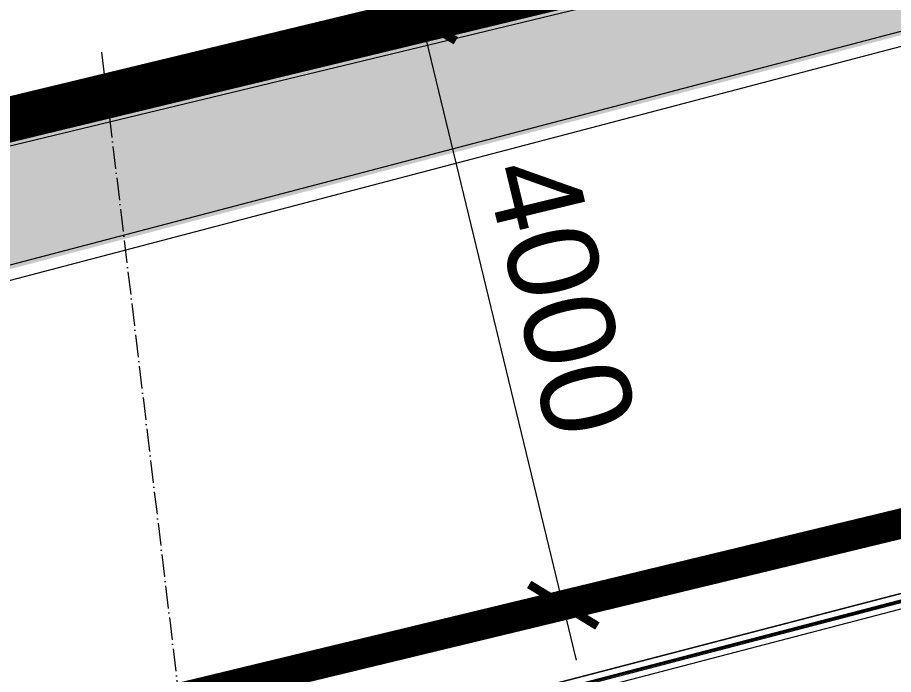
# Model space of a CAD drawing. Header units: millimetres. Extents: x -55734 to 162275, y 47779 to 197208.
# Drawn here: x 56644 to 62458, y 106459 to 110824 of the extents above; entities that cross this region are included whole.
import ezdxf
from ezdxf.xclip import XClip

# ---------------------------------------------------------------- set-up
doc = ezdxf.new("R2010")
doc.units = ezdxf.units.MM
doc.header["$XCLIPFRAME"] = 0
for name, pattern in [('Grid Line', [4.2, 3, -0.6, 0, -0.6]), ('HIDDEN2', [4.7625, 3.175, -1.5875]), ('PHANTOM', [63.5, 31.75, -6.35, 6.35, -6.35, 6.35, -6.35])]:
    doc.linetypes.add(name, pattern=pattern)
for name, color, linetype, lineweight in [('@ color hatch', 7, 'Continuous', 13), ('CUA', 31, 'Continuous', 9), ('DIM', 1, 'Continuous', 5), ('NET THAY 2', 55, 'Continuous', 5), ('NET-THAY', 2, 'Continuous', 9), ('TRUC', 225, 'Continuous', 5)]:
    doc.layers.add(name, color=color, linetype=linetype, lineweight=lineweight)
doc.layers.add('CGXD', color=5, linetype='HIDDEN2')
doc.layers.add('RD-AB', color=4, linetype='PHANTOM')
doc.styles.add('TA1', font='Font - TrueType - Arial.ttf')
doc.dimstyles.new('D_300_KTx3.0', dxfattribs={"dimtxt": 600, "dimasz": 375, "dimexe": 375, "dimexo": 375, "dimgap": 160, "dimtad": 1, "dimdec": 0, "dimzin": 9, "dimtxsty": 'TA1', "dimblk": 'ARCHTICK', "dimcen": 1, "dimdle": 375, "dimclrd": 256, "dimclre": 256, "dimclrt": 7, "dimadec": 0, "dimazin": 0, "dimtfac": 1, "dimtdec": 0, "dimtix": 1, "dimtmove": 1, "dimatfit": 3, "dimldrblk": 'ARCHTICK', "dimfxl": 1, "dimtolj": 1, "dimtzin": 0, "dimlwd": -1, "dimlwe": -1, "dimarcsym": 0})

# ---------------------------------------------------------------- blocks, each defined once
blk = doc.blocks.new('_ARCHTICK')
at = {"color": 0, "linetype": 'ByBlock', "const_width": 0.15}
blk.add_lwpolyline([(-0.5, -0.5), (0.5, 0.5)], dxfattribs=at)
blk = doc.blocks.new('*D197')
at = {"layer": 'Defpoints', "color": 0, "transparency": 16777216}
for p in [(115060.5, 72639.7), (115060.5, 72639.7), (116000.4, 68751.8, 0)]:
    blk.add_point(p, dxfattribs=at)
at = {"layer": 'DIM', "transparency": 16777216}
blk.add_line((116088.5, 68387.3), (114972.3, 73004.2), dxfattribs=at)
for p, xscale, yscale, zscale, rotation in [((115060.5, 72639.7), 375.0000000000001, 375.0000000000001, 375.0000000000001, 103.5907459284101), ((116000.4, 68751.8), 375, 375, 375, 283.5907459284101)]:
    blk.add_blockref('_ARCHTICK', p, dxfattribs=dict(at, xscale=xscale, yscale=yscale, zscale=zscale, rotation=rotation))
at = {"layer": 'DIM', "color": 7, "transparency": 16777216, "insert": (115983.7, 70805.3), "char_height": 600, "attachment_point": 5, "rotation": 283.59075, "style": 'TA1'}
blk.add_mtext('\\A1;4000', dxfattribs=at)
blk = doc.blocks.new('*U163')
for p, q in [((17781.3, 100, 0), (50, 100, 0)), ((17768.3, 58.2, 0), (63, 58.2, 0)), ((17781.3, 0, 0), (50, 0, 0)), ((17768.3, 41.7, 0), (63, 41.7, 0))]:
    blk.add_line(p, q)
at = {"color": 1, "lineweight": 0, "ltscale": 10}
blk.add_line((56.6, 50, 0), (17774.7, 50, 0), dxfattribs=at)
blk.add_lwpolyline([(56.6, 47.5), (56.6, 52.5), (17774.7, 52.5), (17774.7, 47.5)], close=True)
blk = doc.blocks.new('A$C1F0A2BF7')
at = {"layer": '@ color hatch', "ltscale": 0.5}
h = blk.add_hatch(dxfattribs=at)
h.set_pattern_fill('CROSS', color=139, scale=300)
h.set_pattern_definition([(0, (418126.44, 155406.3), (75, 75), [37.5, -112.5]), (90, (418145.19, 155387.55), (-75, 75), [37.5, -112.5])])
edge = h.paths.add_edge_path()
edge.add_line((100731, 69175.5), (117344.8, 73191.9))
edge.add_line((117344.8, 73191.9), (124832.7, 74932.4))
edge.add_line((124832.7, 74932.4), (131039.2, 76695.7))
edge.add_line((131039.2, 76695.7), (133013.3, 70495.4))
edge.add_arc((134613, 73608.5), 3500, 216.35249, 242.80246, ccw=False)
edge.add_arc((126156.4, 67384.6), 7000, 36.35249, 102.75231)
edge.add_line((124611.3, 74211.9), (103519, 68669.4))
edge.add_arc((102696.6, 72071.4), 3500, 235.83425, 283.59075, ccw=False)
at = {"layer": 'CGXD', "ltscale": 200, "const_width": 200, "elevation": 0}
blk.add_lwpolyline([(153561.1, 72890.8), (130418, 65461.2), (128403.5, 71788.7), (125832.2, 71058.2), (118267.2, 69299.8), (97389.2, 64252.5), (95665.1, 76400.8), (89158.6, 76288.4), (80095.2, 76240.2), (75966.3, 76254.7), (71950.1, 76296), (68041.4, 76232.4), (63824.1, 76163.2), (62710.9, 76152.8), (59200.8, 76148.4), (53256.4, 76129.8), (50614.3, 76167.4), (49470.6, 76197.6), (45331.3, 75911)], dxfattribs=at)
at = {"layer": 'NET-THAY'}
blk.add_line((117344.8, 73191.9, 0), (100731, 69175.5, 0), dxfattribs=at)
at = {"layer": 'RD-AB', "ltscale": 30, "const_width": 300, "elevation": 0}
blk.add_lwpolyline([(152338.7, 76699.2), (133013.3, 70495.2), (131039.2, 76695.5), (124832.5, 74932.3), (117344.6, 73191.8), (100730.8, 69175.3), (99106.1, 80624), (95474, 80397.9), (89113.6, 80288), (80091.7, 80240), (75994.1, 80254.4), (71938.4, 80296.2), (67976, 80231.7), (63772.8, 80162.8), (62689.8, 80152.6), (59192.3, 80148.3), (53278.8, 80129.8), (50695.7, 80166.5), (49385.2, 80201.1), (45942.7, 79962.7)], dxfattribs=at)
at = {"layer": 'DIM'}
dim = blk.add_aligned_dim(p1=(116000.4, 68751.8, 0), p2=(115060.5, 72639.7, 0), distance=0, dimstyle='D_300_KTx3.0', dxfattribs=at)
dim.commit()
dim.dimension.update_dxf_attribs({"geometry": '*D197', "text_midpoint": (115983.7, 70805.3, 0)})

msp = doc.modelspace()

# ---------------------------------------------------------------- linework, layer by layer
at = {"layer": 'NET-THAY'}
for p, q in [((47823.9, 106875.2, 0), (68853.6, 112401.3, 0)), ((68877.3, 112304.1, 0), (47849.3, 106778.5, 0)), ((44994.9, 107267.2, 0), (61610.8, 111284.1, 0)), ((61633.9, 111186.8, 0), (45248.6, 107225.6, 0)), ((64469.4, 107509.2, 0), (48530.3, 103355.9, 0))]:
    msp.add_line(p, q, dxfattribs=at)
at = {"layer": 'TRUC', "linetype": 'Grid Line', "ltscale": 50}
msp.add_line((57202.2, 110593.6, 0), (61168.9, 77470.8, 0), dxfattribs=at)

# ---------------------------------------------------------------- next in the draw order: block references
at = {"layer": 'NET THAY 2'}
ref = msp.add_blockref('A$C1F0A2BF7', (-55733.8, 38167.8, 0), dxfattribs=at)
XClip(ref).set_block_clipping_path([(-27462.6186291156, 51738.6749988016), (137958.5174097056, 152520.3806320981)])

# ---------------------------------------------------------------- next in the draw order: linework, layer by layer
at = {"layer": 'CUA', "elevation": 0}
msp.add_lwpolyline([(64469.4, 107509.2), (47201.1, 103009.5)], dxfattribs=at)
at = {"layer": 'TRUC', "linetype": 'Grid Line', "ltscale": 50}
msp.add_line((57202.2, 110593.6, 0), (61168.9, 77470.8, 0), dxfattribs=at)

# ---------------------------------------------------------------- next in the draw order: block references
at = {"layer": 'CUA', "extrusion": (3.41822e-09, -1.66563e-09, 1), "rotation": 194.6051495133381}
msp.add_blockref('*U163', (64456.2, 107505.8, 0), dxfattribs=at)

doc.saveas('drawing.dxf')
